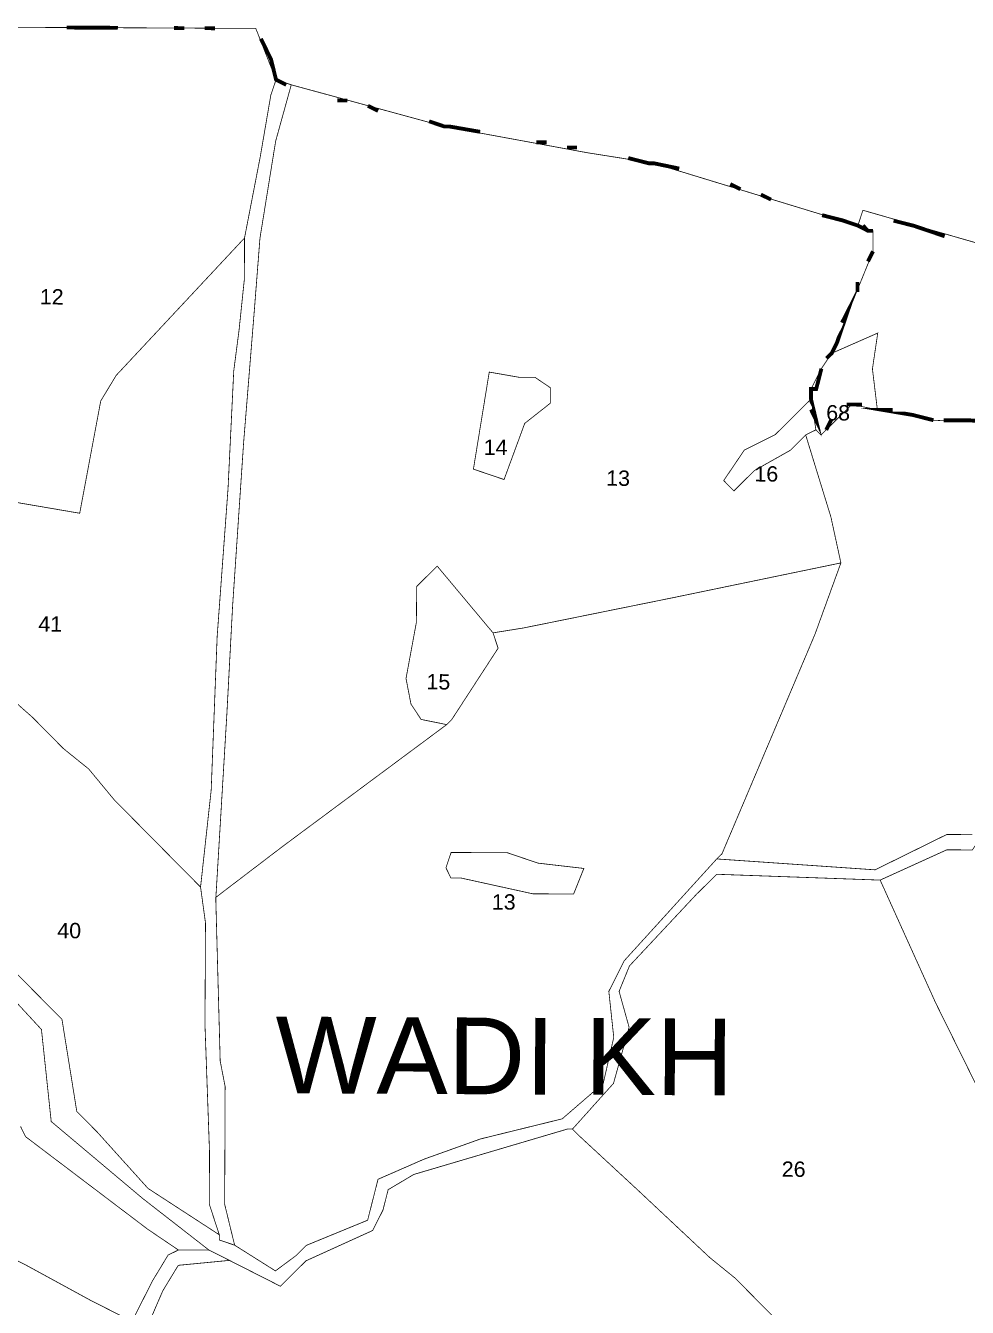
# Model space of a CAD drawing. Header units: metres. Extents: x 318080 to 326887, y 1838772 to 1852662.
# Drawn here: x 323960 to 324704, y 1846990 to 1848002 of the extents above; entities that cross this region are included whole.
import ezdxf

# ---------------------------------------------------------------- set-up
doc = ezdxf.new("R2010")
doc.units = ezdxf.units.M
doc.header["$MEASUREMENT"] = 0
for name, color, linetype in [('SURVEY NO.', 7, 'Continuous'), ('SURVEY PLOT BOUNDARY', 35, 'Continuous'), ('VILLAGE BOUNDARY', 212, 'Continuous'), ('VILLAGE NAME', 3, 'Continuous')]:
    doc.layers.add(name, color=color, linetype=linetype)
doc.styles.add('PDF Arial', font='arial.ttf')
doc.styles.get("Standard").update_dxf_attribs({"font": 'arial.ttf'})

# ---------------------------------------------------------------- blocks, each defined once
blk = doc.blocks.new('22')
at = {"layer": 'SURVEY PLOT BOUNDARY', "lineweight": 18, "const_width": 0.605}
for points in [[(323944.3, 1848000.3), (324061.2, 1847999.8), (324141.9, 1847999.4), (324157.9, 1847958.9), (324153.8, 1847946.9), (324145.5, 1847898.5), (324133, 1847834), (324031.7, 1847725.6), (324019.5, 1847705.4), (324002.9, 1847616.8), (323930.4, 1847629.2)], [(324769.7, 1847685.7), (324676.9, 1847690.2), (324632.6, 1847698.5), (324628.7, 1847730.7), (324632.9, 1847759), (324596.5, 1847743), (324629.2, 1847823.5), (324629.2, 1847831.6), (324629.2, 1847839.7), (324625.2, 1847839.7), (324617.2, 1847843.8), (324621.2, 1847855.9), (324778.3, 1847810.7)], [(323930.4, 1847629.2), (324002.9, 1847616.8), (324019.5, 1847705.4), (324031.7, 1847725.6), (324133, 1847834), (324133, 1847825.9), (324132.9, 1847801.7), (324128.7, 1847761.4), (324124.5, 1847729.1), (324120, 1847636.4), (324111.4, 1847519.4), (324106.7, 1847398.4), (324098.3, 1847321.8), (324086.3, 1847333.9), (324030.1, 1847390.7), (324010, 1847415), (323989.9, 1847431.2), (323965.8, 1847455.6), (323933.7, 1847484)], [(324707.6, 1847363.2), (324687.4, 1847363.3), (324630.8, 1847335.4), (324505.8, 1847344), (324509.9, 1847348), (324583.3, 1847521.2), (324603.8, 1847577.6), (324595.9, 1847613.9), (324576, 1847678.6), (324584.1, 1847682.6), (324588.1, 1847678.5), (324612.4, 1847702.6), (324632.6, 1847698.5), (324676.9, 1847690.2), (324769.7, 1847685.7)], [(323916.5, 1847270.2), (323972.7, 1847209.4), (323980.4, 1847136.8), (324052.8, 1847075.9), (324105, 1847035.3), (324080.8, 1847035.4), (324056.7, 1847051.7), (323960.2, 1847124.8), (323956.2, 1847132.9)], [(324707.6, 1847351.1), (324687.4, 1847351.2), (324634.8, 1847327.3), (324505.8, 1847331.9), (324489.6, 1847315.9), (324436.9, 1847259.6), (324428.7, 1847239.5), (324436.6, 1847211.2), (324424.3, 1847166.9), (324391.9, 1847130.8), (324387.8, 1847130.8), (324266.6, 1847095), (324246.4, 1847083), (324242.3, 1847066.9), (324234.2, 1847050.8), (324181.6, 1847026.9), (324161.3, 1847006.8), (324121.1, 1847027.2), (324105, 1847035.3), (324052.8, 1847075.9), (323980.4, 1847136.8), (323972.7, 1847209.4), (323916.5, 1847270.2)], [(323920.7, 1847286.3), (323964.8, 1847241.7), (323988.9, 1847217.4), (324000.6, 1847144.7), (324016.7, 1847128.5), (324056.8, 1847084), (324113.1, 1847047.4), (324113.1, 1847043.3), (324125.2, 1847039.2), (324157.4, 1847018.9), (324173.6, 1847030.9), (324181.7, 1847039), (324230.2, 1847058.9), (324238.4, 1847091.2), (324274.8, 1847107.1), (324319.2, 1847123), (324383.8, 1847138.9), (324416.2, 1847166.9), (324424.5, 1847203.2), (324420.6, 1847239.5), (324432.8, 1847263.7), (324505.8, 1847344), (324630.8, 1847335.4), (324687.4, 1847363.3), (324707.6, 1847363.2)], [(323956.2, 1847132.9), (323960.2, 1847124.8), (324056.7, 1847051.7), (324080.8, 1847035.4), (324072.7, 1847031.4), (324060.5, 1847011.3), (324044.2, 1846979.1), (324012, 1846995.4), (323959.7, 1847023.9)], [(323933.7, 1847484), (323965.8, 1847455.6), (323989.9, 1847431.2), (324010, 1847415), (324030.1, 1847390.7), (324086.3, 1847333.9), (324098.3, 1847321.8), (324102.2, 1847293.5), (324101.8, 1847212.8), (324105.4, 1847112), (324105.2, 1847071.6), (324113.1, 1847047.4), (324056.8, 1847084), (324016.7, 1847128.5), (324000.6, 1847144.7), (323988.9, 1847217.4), (323964.8, 1847241.7), (323920.7, 1847286.3)], [(324713.4, 1846891.2), (324656.9, 1846891.4), (324652.9, 1846891.5), (324644.8, 1846891.5), (324620.8, 1846915.8), (324568.5, 1846964.5), (324520.4, 1847013.1), (324500.3, 1847029.4), (324444.1, 1847082.1), (324395.9, 1847126.7), (324391.9, 1847130.8), (324424.3, 1847166.9), (324436.6, 1847211.2), (324428.7, 1847239.5), (324436.9, 1847259.6), (324489.6, 1847315.9), (324505.8, 1847331.9), (324634.8, 1847327.3), (324678.7, 1847230.2), (324734.7, 1847117)], [(324056.3, 1846975), (324068.5, 1847003.2), (324080.7, 1847023.3), (324121.1, 1847027.2), (324161.3, 1847006.8), (324181.6, 1847026.9), (324234.2, 1847050.8), (324242.3, 1847066.9), (324246.4, 1847083), (324266.6, 1847095), (324387.8, 1847130.8), (324391.9, 1847130.8), (324395.9, 1847126.7), (324444.1, 1847082.1), (324500.3, 1847029.4), (324520.4, 1847013.1), (324568.5, 1846964.5)], [(324044.2, 1846979.1), (324060.5, 1847011.3), (324072.7, 1847031.4), (324080.8, 1847035.4), (324105, 1847035.3), (324121.1, 1847027.2), (324080.7, 1847023.3), (324068.5, 1847003.2), (324056.3, 1846975)]]:
    blk.add_lwpolyline(points, dxfattribs=at)
for points in [[(324169.9, 1847954.9), (324157.6, 1847910.5), (324145.2, 1847833.9), (324140.8, 1847777.5), (324132.3, 1847672.6), (324123.6, 1847543.6), (324119.1, 1847458.9), (324110.4, 1847313.7), (324110.4, 1847309.6), (324113.8, 1847184.5), (324117.7, 1847164.4), (324117.4, 1847087.7), (324117.3, 1847071.6), (324125.2, 1847039.2), (324113.1, 1847043.3), (324113.1, 1847047.4), (324105.2, 1847071.6), (324105.4, 1847112), (324101.8, 1847212.8), (324102.2, 1847293.5), (324098.3, 1847321.8), (324106.7, 1847398.4), (324111.4, 1847519.4), (324120, 1847636.4), (324124.5, 1847729.1), (324128.7, 1847761.4), (324132.9, 1847801.7), (324133, 1847825.9), (324133, 1847834), (324145.5, 1847898.5), (324153.8, 1847946.9), (324157.9, 1847958.9)], [(324588.4, 1847730.9), (324580.2, 1847714.8), (324580.2, 1847706.8), (324576.1, 1847702.8), (324568, 1847694.7), (324551.8, 1847678.7), (324527.6, 1847666.7), (324511.3, 1847642.6), (324519.3, 1847634.4), (324535.5, 1847650.5), (324563.9, 1847666.5), (324576, 1847678.6), (324595.9, 1847613.9), (324603.8, 1847577.6), (324470.5, 1847550), (324353.4, 1847526.3), (324329.2, 1847522.4), (324285.1, 1847575.1), (324268.9, 1847559), (324268.7, 1847530.8), (324260.5, 1847486.4), (324264.4, 1847466.2), (324272.4, 1847454.1), (324292.6, 1847450), (324227.8, 1847401.9), (324163, 1847353.8), (324110.4, 1847313.7), (324119.1, 1847458.9), (324123.6, 1847543.6), (324132.3, 1847672.6), (324140.8, 1847777.5), (324145.2, 1847833.9), (324157.6, 1847910.5), (324169.9, 1847954.9), (324290.8, 1847922), (324403.6, 1847901.3), (324456, 1847893), (324576.9, 1847856.1), (324617.2, 1847843.8), (324625.2, 1847839.7), (324629.2, 1847839.7), (324629.2, 1847831.6), (324629.2, 1847823.5), (324596.5, 1847743)], [(324628.7, 1847730.7), (324632.6, 1847698.5), (324612.4, 1847702.6), (324588.1, 1847678.5), (324584.1, 1847682.6), (324580.2, 1847706.8), (324580.2, 1847714.8), (324588.4, 1847730.9), (324596.5, 1847743), (324632.9, 1847759)], [(324326.2, 1847728.2), (324350.3, 1847724), (324362.4, 1847724), (324374.5, 1847715.8), (324374.5, 1847703.7), (324354.2, 1847687.7), (324337.9, 1847643.4), (324313.7, 1847651.6)], [(324313.7, 1847651.6), (324337.9, 1847643.4), (324354.2, 1847687.7), (324374.5, 1847703.7), (324374.5, 1847715.8), (324362.4, 1847724), (324350.3, 1847724), (324326.2, 1847728.2)], [(324584.1, 1847682.6), (324576, 1847678.6), (324563.9, 1847666.5), (324535.5, 1847650.5), (324519.3, 1847634.4), (324511.3, 1847642.6), (324527.6, 1847666.7), (324551.8, 1847678.7), (324568, 1847694.7), (324576.1, 1847702.8), (324580.2, 1847706.8)], [(324583.3, 1847521.2), (324509.9, 1847348), (324505.8, 1847344), (324432.8, 1847263.7), (324420.6, 1847239.5), (324424.5, 1847203.2), (324416.2, 1847166.9), (324383.8, 1847138.9), (324319.2, 1847123), (324274.8, 1847107.1), (324238.4, 1847091.2), (324230.2, 1847058.9), (324181.7, 1847039), (324173.6, 1847030.9), (324157.4, 1847018.9), (324125.2, 1847039.2), (324117.3, 1847071.6), (324117.4, 1847087.7), (324117.7, 1847164.4), (324113.8, 1847184.5), (324110.4, 1847309.6), (324110.4, 1847313.7), (324163, 1847353.8), (324227.8, 1847401.9), (324292.6, 1847450), (324296.6, 1847454), (324333.2, 1847510.3), (324329.2, 1847522.4), (324353.4, 1847526.3), (324470.5, 1847550), (324603.8, 1847577.6)], [(324329.2, 1847522.4), (324333.2, 1847510.3), (324296.6, 1847454), (324292.6, 1847450), (324272.4, 1847454.1), (324264.4, 1847466.2), (324260.5, 1847486.4), (324268.7, 1847530.8), (324268.9, 1847559), (324285.1, 1847575.1)], [(324841.1, 1847431.2), (324853.1, 1847419), (324905.5, 1847418.8), (324933.8, 1847426.7), (324945.7, 1847382.3), (324969.4, 1847285.3), (324997.2, 1847180.3), (325005, 1847139.9), (324899.8, 1847071.8), (324790.6, 1846999.7), (324734.6, 1847108.9), (324734.7, 1847117), (324678.7, 1847230.2), (324634.8, 1847327.3), (324687.4, 1847351.2), (324707.6, 1847351.1), (324715.7, 1847363.2), (324772.4, 1847423.4), (324829.2, 1847487.7), (324841.4, 1847499.8), (324837.3, 1847491.7)], [(324292, 1847337), (324296, 1847328.9), (324304.1, 1847328.9), (324360.5, 1847316.5), (324392.8, 1847316.3), (324400.9, 1847336.5), (324364.6, 1847340.7), (324340.5, 1847348.9), (324300.1, 1847349.1), (324296.1, 1847349.1)], [(324400.9, 1847336.5), (324392.8, 1847316.3), (324360.5, 1847316.5), (324304.1, 1847328.9), (324296, 1847328.9), (324292, 1847337), (324296.1, 1847349.1), (324300.1, 1847349.1), (324340.5, 1847348.9), (324364.6, 1847340.7)], [(324044.2, 1846979.1), (324044, 1846942.8), (323963.5, 1846959.3), (323939.3, 1846967.5), (323919.3, 1846999.9), (323903.2, 1847012.1), (323935.6, 1847036.1), (323959.7, 1847023.9), (324012, 1846995.4)]]:
    blk.add_lwpolyline(points, close=True, dxfattribs=at)
at = {"layer": 'VILLAGE BOUNDARY', "lineweight": 50, "const_width": 3.03}
for points in [[(323992.7, 1848000.1), (324008.8, 1848000), (324033, 1847999.9)], [(324077.4, 1847999.7), (324085.4, 1847999.6)], [(324101.6, 1847999.6), (324109.6, 1847999.5)], [(324145.9, 1847991.3), (324153.9, 1847975.1), (324157.9, 1847958.9), (324165.9, 1847954.9)], [(324206.2, 1847942.6), (324214.2, 1847942.5)], [(324230.4, 1847938.4), (324238.4, 1847934.4)], [(324278.7, 1847926.1), (324290.8, 1847922), (324294.8, 1847922), (324319, 1847917.8)], [(324363.3, 1847909.5), (324371.4, 1847909.5)], [(324387.5, 1847905.4), (324395.6, 1847905.4)], [(324435.9, 1847897.1), (324452, 1847893), (324456, 1847893), (324476.2, 1847888.8)], [(324516.5, 1847876.5), (324524.5, 1847872.5)], [(324540.6, 1847868.3), (324548.7, 1847864.3)], [(324589, 1847852), (324605.1, 1847847.9), (324617.2, 1847843.8), (324625.2, 1847839.7), (324629.2, 1847839.7), (324625.2, 1847839.7), (324621.2, 1847843.8)], [(324645.4, 1847847.7), (324661.5, 1847843.6), (324685.7, 1847835.4)], [(324625.1, 1847815.5), (324629.2, 1847823.5)], [(324592.4, 1847739), (324596.5, 1847743), (324600.6, 1847751.1), (324608.8, 1847775.2), (324604.7, 1847767.2)], [(324616.9, 1847799.4), (324616.9, 1847791.3)], [(324588.4, 1847730.9), (324584.3, 1847714.8), (324580.2, 1847714.8), (324580.2, 1847706.8), (324584.1, 1847690.6), (324580.2, 1847698.7)], [(324608.4, 1847702.6), (324612.4, 1847702.6), (324620.5, 1847702.5)], [(324676.9, 1847690.2), (324660.8, 1847694.3), (324636.6, 1847698.4), (324644.7, 1847698.4)], [(324596.2, 1847690.6), (324592.2, 1847682.5)], [(324685, 1847690.1), (324701.1, 1847690.1), (324725.3, 1847689.9), (324717.3, 1847690)]]:
    blk.add_lwpolyline(points, dxfattribs=at)
at = {"layer": 'SURVEY NO.', "char_height": 12.1, "attachment_point": 7, "rotation": 359.7242, "style": 'PDF Arial'}
for s, insert in [('12', (323971.4, 1847781.6)), ('68', (324592.2, 1847689.9)), ('14', (324321.8, 1847662.9)), ('13', (324418.5, 1847638.3)), ('16', (324535.5, 1847641.7)), ('41', (323970.2, 1847523.4)), ('15', (324276.6, 1847477.6)), ('13', (324328.2, 1847303.9)), ('40', (323985.2, 1847281.3)), ('26', (324557.1, 1847093))]:
    blk.add_mtext(s, dxfattribs=dict(at, insert=insert))
at = {"layer": 'VILLAGE NAME', "insert": (324133.8, 1847159.2), "char_height": 60.51, "attachment_point": 7, "rotation": 359.7242}
blk.add_mtext(' WADI KH', dxfattribs=at)

msp = doc.modelspace()

# ---------------------------------------------------------------- block references
msp.add_blockref('22', (0, 0))

doc.saveas('drawing.dxf')
